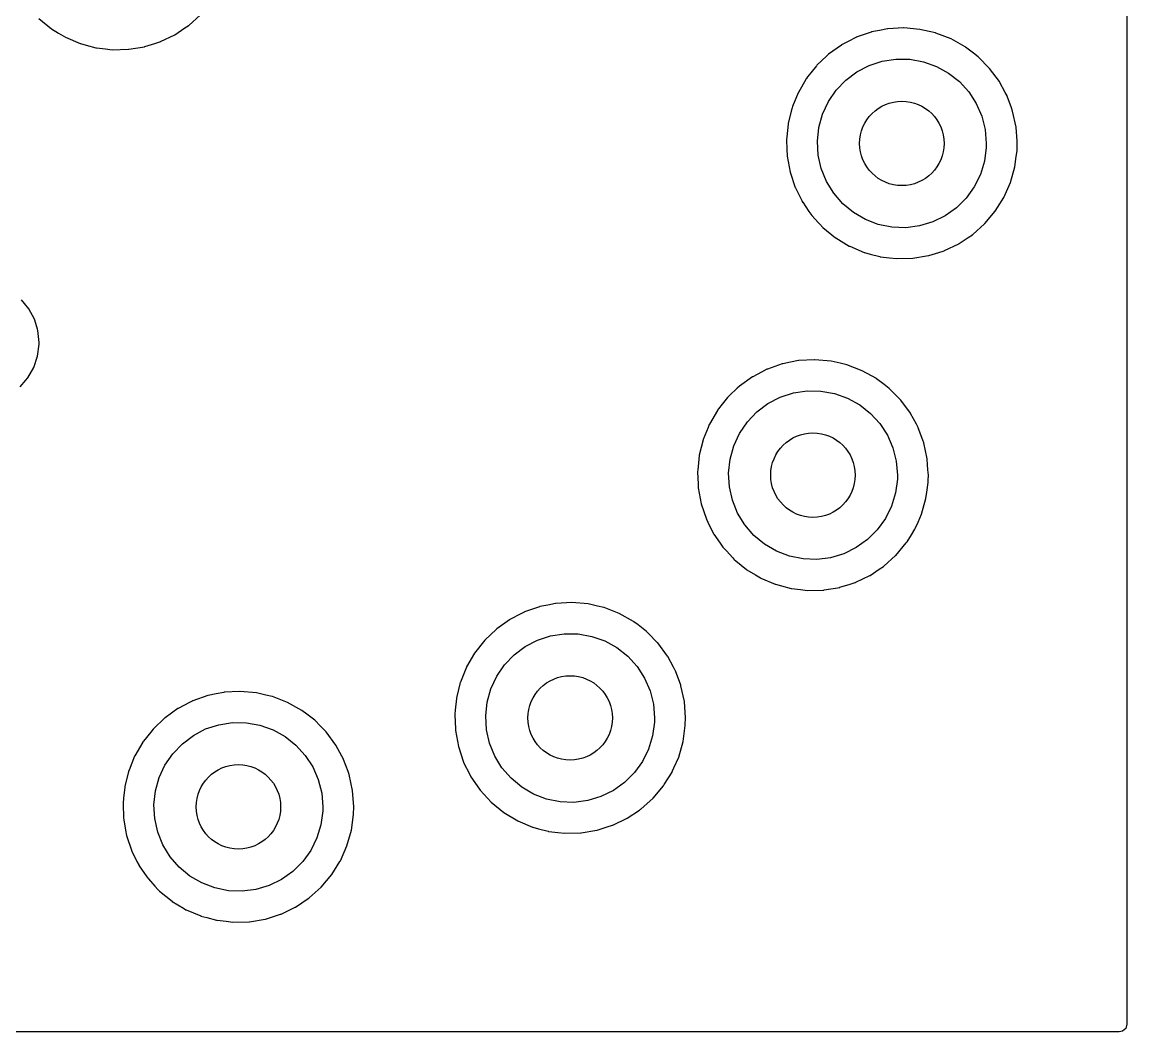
# Model space of a CAD drawing. Extents: x 87 to 209, y -135 to -60.
# Drawn here: x 190.47 to 208.79, y -135.23 to -118.49 of the extents above; entities that cross this region are included whole.
import ezdxf

# ---------------------------------------------------------------- set-up
doc = ezdxf.new("R2010")
doc.units = 0
doc.layers.add('BLACK', color=7, linetype='CONTINUOUS')

msp = doc.modelspace()

# ---------------------------------------------------------------- linework, layer by layer
at = {"layer": 'BLACK', "linetype": 'CONTINUOUS'}
for p, q in [((208.787, -60.1773), (208.787, -135.108)), ((190.746, -118.433), (190.956, -118.604)), ((193.232, -118.548), (193.427, -118.373)), ((190.956, -118.604), (190.96, -118.606)), ((190.96, -118.606), (190.96, -118.606)), ((190.96, -118.606), (191.072, -118.674)), ((191.072, -118.674), (191.187, -118.744)), ((193.004, -118.701), (193.17, -118.59)), ((193.17, -118.59), (193.225, -118.553)), ((193.225, -118.553), (193.229, -118.551)), ((193.225, -118.553), (193.225, -118.553)), ((193.229, -118.551), (193.232, -118.548)), ((193.232, -118.548), (193.232, -118.548)), ((204.547, -118.659), (204.3, -118.745)), ((204.551, -118.657), (204.547, -118.659)), ((204.555, -118.656), (204.551, -118.657)), ((204.685, -118.631), (204.555, -118.656)), ((204.555, -118.656), (204.555, -118.656)), ((204.816, -118.605), (204.685, -118.631)), ((204.821, -118.604), (204.816, -118.605)), ((205.082, -118.59), (204.821, -118.604)), ((204.821, -118.604), (204.821, -118.604)), ((205.086, -118.59), (205.082, -118.59)), ((205.082, -118.59), (205.082, -118.59)), ((205.355, -118.613), (205.086, -118.59)), ((205.509, -118.649), (205.355, -118.613)), ((205.614, -118.673), (205.509, -118.649)), ((205.619, -118.674), (205.614, -118.673)), ((205.614, -118.673), (205.614, -118.673)), ((205.871, -118.772), (205.619, -118.674)), ((191.187, -118.744), (191.191, -118.745)), ((191.191, -118.745), (191.191, -118.745)), ((191.191, -118.745), (191.432, -118.847)), ((191.432, -118.847), (191.432, -118.847)), ((191.432, -118.847), (191.436, -118.849)), ((191.436, -118.849), (191.531, -118.874)), ((191.531, -118.874), (191.693, -118.917)), ((192.503, -118.899), (192.671, -118.846)), ((192.671, -118.846), (192.756, -118.819)), ((192.756, -118.819), (192.76, -118.818)), ((192.756, -118.819), (192.756, -118.819)), ((192.76, -118.818), (192.764, -118.816)), ((192.764, -118.816), (193, -118.703)), ((192.764, -118.816), (192.764, -118.816)), ((193, -118.703), (193.004, -118.701)), ((193, -118.703), (193, -118.703)), ((204.053, -118.874), (203.84, -119.026)), ((204.056, -118.871), (204.053, -118.874)), ((204.053, -118.874), (204.053, -118.874)), ((204.163, -118.816), (204.056, -118.871)), ((204.292, -118.749), (204.163, -118.816)), ((204.296, -118.747), (204.292, -118.749)), ((204.292, -118.749), (204.292, -118.749)), ((204.3, -118.745), (204.296, -118.747)), ((204.3, -118.745), (204.3, -118.745)), ((206.106, -118.904), (205.871, -118.772)), ((191.693, -118.917), (191.693, -118.917)), ((191.693, -118.917), (191.697, -118.918)), ((191.697, -118.918), (191.702, -118.919)), ((191.702, -118.919), (191.702, -118.919)), ((191.702, -118.919), (191.851, -118.936)), ((191.851, -118.936), (191.966, -118.95)), ((191.966, -118.95), (192.236, -118.944)), ((192.236, -118.944), (192.24, -118.943)), ((192.24, -118.943), (192.498, -118.9)), ((192.24, -118.943), (192.24, -118.943)), ((192.498, -118.9), (192.503, -118.899)), ((192.498, -118.9), (192.498, -118.9)), ((203.804, -119.06), (203.648, -119.208)), ((203.836, -119.029), (203.804, -119.06)), ((203.84, -119.026), (203.836, -119.029)), ((203.84, -119.026), (203.84, -119.026)), ((206.11, -118.906), (206.106, -118.904)), ((206.245, -119.009), (206.11, -118.906)), ((206.11, -118.906), (206.11, -118.906)), ((206.321, -119.068), (206.245, -119.009)), ((203.641, -119.215), (203.548, -119.333)), ((203.648, -119.208), (203.641, -119.215)), ((204.31, -119.318), (204.513, -119.212)), ((204.513, -119.212), (204.732, -119.141)), ((204.732, -119.141), (204.958, -119.106)), ((204.958, -119.106), (205.188, -119.109)), ((205.188, -119.109), (205.414, -119.149)), ((205.414, -119.149), (205.63, -119.226)), ((205.63, -119.226), (205.831, -119.337)), ((206.511, -119.26), (206.321, -119.068)), ((203.494, -119.401), (203.473, -119.427)), ((203.548, -119.333), (203.494, -119.401)), ((204.127, -119.456), (204.31, -119.318)), ((205.831, -119.337), (206.011, -119.479)), ((206.672, -119.478), (206.511, -119.26)), ((203.471, -119.431), (203.34, -119.657)), ((203.473, -119.427), (203.471, -119.431)), ((203.471, -119.431), (203.471, -119.431)), ((203.968, -119.622), (204.127, -119.456)), ((206.011, -119.479), (206.165, -119.649)), ((206.674, -119.481), (206.672, -119.478)), ((206.771, -119.661), (206.674, -119.481)), ((206.674, -119.481), (206.674, -119.481)), ((203.336, -119.665), (203.244, -119.891)), ((203.338, -119.661), (203.336, -119.665)), ((203.34, -119.657), (203.338, -119.661)), ((203.34, -119.657), (203.34, -119.657)), ((203.839, -119.811), (203.968, -119.622)), ((206.165, -119.649), (206.29, -119.841)), ((206.8, -119.715), (206.771, -119.661)), ((206.801, -119.72), (206.8, -119.715)), ((206.874, -119.916), (206.801, -119.72)), ((203.222, -119.969), (203.171, -120.174)), ((203.235, -119.916), (203.222, -119.969)), ((203.236, -119.912), (203.235, -119.916)), ((203.235, -119.916), (203.235, -119.916)), ((203.244, -119.891), (203.236, -119.912)), ((203.742, -120.019), (203.839, -119.811)), ((206.29, -119.841), (206.381, -120.052)), ((206.893, -119.969), (206.874, -119.916)), ((206.95, -120.233), (206.893, -119.969)), ((203.681, -120.24), (203.742, -120.019)), ((206.381, -120.052), (206.437, -120.274)), ((203.164, -120.242), (203.144, -120.443)), ((203.171, -120.178), (203.164, -120.242)), ((203.171, -120.174), (203.171, -120.178)), ((203.171, -120.178), (203.171, -120.178)), ((203.656, -120.469), (203.681, -120.24)), ((206.437, -120.274), (206.456, -120.503)), ((206.951, -120.238), (206.95, -120.233)), ((206.966, -120.461), (206.951, -120.238)), ((203.144, -120.443), (203.144, -120.447)), ((203.144, -120.447), (203.15, -120.598)), ((203.67, -120.698), (203.656, -120.469)), ((206.456, -120.503), (206.454, -120.571)), ((206.969, -120.503), (206.966, -120.461)), ((206.966, -120.623), (206.969, -120.503)), ((203.15, -120.598), (203.154, -120.713)), ((203.72, -120.921), (203.67, -120.698)), ((206.454, -120.571), (206.424, -120.799)), ((206.952, -120.722), (206.965, -120.626)), ((206.965, -120.626), (206.966, -120.623)), ((206.965, -120.626), (206.965, -120.626)), ((203.154, -120.713), (203.203, -120.979)), ((206.424, -120.799), (206.358, -121.018)), ((206.856, -121.151), (206.93, -120.891)), ((206.93, -120.891), (206.952, -120.722)), ((203.203, -120.979), (203.288, -121.235)), ((203.806, -121.134), (203.72, -120.921)), ((206.358, -121.018), (206.256, -121.224)), ((203.288, -121.235), (203.29, -121.239)), ((203.29, -121.239), (203.396, -121.45)), ((203.926, -121.33), (203.806, -121.134)), ((206.256, -121.224), (206.122, -121.41)), ((206.747, -121.398), (206.856, -121.151)), ((204.076, -121.503), (203.926, -121.33)), ((206.122, -121.41), (205.96, -121.572)), ((206.641, -121.568), (206.745, -121.402)), ((206.745, -121.402), (206.747, -121.398)), ((206.745, -121.402), (206.745, -121.402)), ((203.396, -121.45), (203.409, -121.477)), ((203.409, -121.477), (203.412, -121.48)), ((203.412, -121.48), (203.516, -121.631)), ((204.253, -121.65), (204.076, -121.503)), ((205.96, -121.572), (205.773, -121.705)), ((206.604, -121.627), (206.641, -121.568)), ((203.516, -121.631), (203.563, -121.699)), ((203.563, -121.699), (203.672, -121.818)), ((204.451, -121.765), (204.253, -121.65)), ((204.665, -121.847), (204.451, -121.765)), ((205.567, -121.806), (205.347, -121.872)), ((205.773, -121.705), (205.567, -121.806)), ((206.43, -121.834), (206.604, -121.627)), ((203.672, -121.818), (203.696, -121.844)), ((203.696, -121.844), (203.746, -121.898)), ((203.746, -121.898), (203.956, -122.068)), ((204.89, -121.893), (204.665, -121.847)), ((205.12, -121.901), (204.89, -121.893)), ((205.347, -121.872), (205.12, -121.901)), ((206.232, -122.012), (206.427, -121.837)), ((206.427, -121.837), (206.43, -121.834)), ((203.956, -122.068), (203.96, -122.071)), ((203.96, -122.071), (203.96, -122.071)), ((203.96, -122.071), (204.184, -122.205)), ((205.764, -122.28), (206, -122.167)), ((206, -122.167), (206.004, -122.165)), ((206, -122.167), (206, -122.167)), ((206.004, -122.165), (206.154, -122.065)), ((206.154, -122.065), (206.225, -122.017)), ((206.225, -122.017), (206.229, -122.015)), ((206.225, -122.017), (206.225, -122.017)), ((206.229, -122.015), (206.232, -122.012)), ((206.232, -122.012), (206.232, -122.012)), ((204.184, -122.205), (204.187, -122.208)), ((204.187, -122.208), (204.191, -122.209)), ((204.191, -122.209), (204.191, -122.209)), ((204.191, -122.209), (204.432, -122.311)), ((204.432, -122.311), (204.432, -122.311)), ((204.432, -122.311), (204.436, -122.313)), ((204.436, -122.313), (204.532, -122.339)), ((204.532, -122.339), (204.693, -122.381)), ((205.503, -122.363), (205.671, -122.31)), ((205.671, -122.31), (205.756, -122.283)), ((205.756, -122.283), (205.76, -122.282)), ((205.756, -122.283), (205.756, -122.283)), ((205.76, -122.282), (205.764, -122.28)), ((205.764, -122.28), (205.764, -122.28)), ((204.693, -122.381), (204.693, -122.381)), ((204.693, -122.381), (204.697, -122.382)), ((204.697, -122.382), (204.702, -122.383)), ((204.702, -122.383), (204.702, -122.383)), ((204.702, -122.383), (204.851, -122.4)), ((204.851, -122.4), (204.966, -122.414)), ((204.966, -122.414), (205.236, -122.408)), ((205.236, -122.408), (205.24, -122.407)), ((205.24, -122.407), (205.498, -122.364)), ((205.24, -122.407), (205.24, -122.407)), ((205.498, -122.364), (205.503, -122.363)), ((205.498, -122.364), (205.498, -122.364)), ((190.512, -123.158), (190.461, -123.096)), ((190.582, -123.244), (190.512, -123.158)), ((190.675, -123.419), (190.582, -123.244)), ((190.696, -123.488), (190.675, -123.419)), ((190.724, -123.582), (190.696, -123.488)), ((190.732, -123.608), (190.724, -123.582)), ((190.751, -123.805), (190.732, -123.608)), ((190.751, -123.833), (190.751, -123.805)), ((190.726, -124.029), (190.751, -123.833)), ((190.664, -124.217), (190.726, -124.029)), ((203.073, -124.159), (202.827, -124.245)), ((203.077, -124.157), (203.073, -124.159)), ((203.082, -124.156), (203.077, -124.157)), ((203.211, -124.131), (203.082, -124.156)), ((203.082, -124.156), (203.082, -124.156)), ((203.342, -124.105), (203.211, -124.131)), ((203.347, -124.104), (203.342, -124.105)), ((203.608, -124.09), (203.347, -124.104)), ((203.347, -124.104), (203.347, -124.104)), ((203.612, -124.09), (203.608, -124.09)), ((203.608, -124.09), (203.608, -124.09)), ((203.882, -124.113), (203.612, -124.09)), ((204.035, -124.149), (203.882, -124.113)), ((204.141, -124.173), (204.035, -124.149)), ((204.145, -124.174), (204.141, -124.173)), ((204.141, -124.173), (204.141, -124.173)), ((204.397, -124.272), (204.145, -124.174)), ((190.566, -124.389), (190.664, -124.217)), ((202.583, -124.371), (202.579, -124.374)), ((202.729, -124.295), (202.583, -124.371)), ((202.818, -124.249), (202.729, -124.295)), ((202.822, -124.247), (202.818, -124.249)), ((202.818, -124.249), (202.818, -124.249)), ((202.827, -124.245), (202.822, -124.247)), ((202.827, -124.245), (202.827, -124.245)), ((204.633, -124.404), (204.397, -124.272)), ((190.437, -124.539), (190.533, -124.427)), ((190.533, -124.427), (190.562, -124.394)), ((190.562, -124.394), (190.566, -124.389)), ((190.562, -124.394), (190.562, -124.394)), ((202.363, -124.529), (202.326, -124.563)), ((202.366, -124.526), (202.363, -124.529)), ((202.579, -124.374), (202.366, -124.526)), ((202.366, -124.526), (202.366, -124.526)), ((202.579, -124.374), (202.579, -124.374)), ((204.636, -124.406), (204.633, -124.404)), ((204.763, -124.503), (204.636, -124.406)), ((204.636, -124.406), (204.636, -124.406)), ((204.848, -124.568), (204.763, -124.503)), ((202.167, -124.715), (202.078, -124.828)), ((202.199, -124.685), (202.167, -124.715)), ((202.326, -124.563), (202.199, -124.685)), ((202.836, -124.818), (203.04, -124.712)), ((203.04, -124.712), (203.258, -124.641)), ((203.258, -124.641), (203.485, -124.606)), ((203.485, -124.606), (203.714, -124.609)), ((203.714, -124.609), (203.94, -124.649)), ((203.94, -124.649), (204.156, -124.726)), ((204.156, -124.726), (204.357, -124.837)), ((204.918, -124.639), (204.848, -124.568)), ((205.034, -124.757), (204.918, -124.639)), ((202.017, -124.905), (202, -124.927)), ((202.078, -124.828), (202.017, -124.905)), ((202.653, -124.956), (202.836, -124.818)), ((204.357, -124.837), (204.537, -124.979)), ((205.037, -124.76), (205.034, -124.757)), ((205.198, -124.978), (205.037, -124.76)), ((201.998, -124.931), (201.866, -125.157)), ((202, -124.927), (201.998, -124.931)), ((201.998, -124.931), (201.998, -124.931)), ((202.494, -125.122), (202.653, -124.956)), ((204.537, -124.979), (204.691, -125.149)), ((205.2, -124.981), (205.198, -124.978)), ((205.297, -125.161), (205.2, -124.981)), ((205.2, -124.981), (205.2, -124.981)), ((201.844, -125.211), (201.763, -125.412)), ((201.862, -125.165), (201.844, -125.211)), ((201.864, -125.161), (201.862, -125.165)), ((201.866, -125.157), (201.864, -125.161)), ((201.866, -125.157), (201.866, -125.157)), ((202.365, -125.311), (202.494, -125.122)), ((204.691, -125.149), (204.816, -125.341)), ((205.326, -125.215), (205.297, -125.161)), ((205.328, -125.22), (205.326, -125.215)), ((205.402, -125.422), (205.328, -125.22)), ((201.761, -125.416), (201.698, -125.67)), ((201.763, -125.412), (201.761, -125.416)), ((201.761, -125.416), (201.761, -125.416)), ((202.268, -125.519), (202.365, -125.311)), ((204.816, -125.341), (204.908, -125.552)), ((205.42, -125.469), (205.402, -125.422)), ((205.477, -125.733), (205.42, -125.469)), ((202.207, -125.74), (202.268, -125.519)), ((204.908, -125.552), (204.963, -125.774)), ((201.697, -125.678), (201.672, -125.92)), ((201.698, -125.67), (201.697, -125.674)), ((201.697, -125.674), (201.697, -125.678)), ((201.697, -125.678), (201.697, -125.678)), ((202.183, -125.969), (202.207, -125.74)), ((204.963, -125.774), (204.982, -126.003)), ((205.477, -125.738), (205.477, -125.733)), ((205.489, -125.916), (205.477, -125.738)), ((201.672, -125.92), (201.67, -125.943)), ((201.67, -125.943), (201.67, -125.947)), ((201.67, -125.947), (201.678, -126.154)), ((202.196, -126.198), (202.183, -125.969)), ((204.982, -126.003), (204.981, -126.071)), ((205.496, -126.003), (205.489, -125.916)), ((205.493, -126.085), (205.496, -126.006)), ((205.496, -126.006), (205.496, -126.003)), ((205.496, -126.006), (205.496, -126.006)), ((201.678, -126.154), (201.68, -126.213)), ((202.246, -126.421), (202.196, -126.198)), ((204.981, -126.071), (204.951, -126.299)), ((205.47, -126.285), (205.491, -126.126)), ((205.491, -126.126), (205.492, -126.123)), ((205.491, -126.126), (205.491, -126.126)), ((205.492, -126.123), (205.493, -126.085)), ((201.68, -126.213), (201.729, -126.479)), ((204.951, -126.299), (204.884, -126.518)), ((205.456, -126.391), (205.47, -126.285)), ((201.729, -126.479), (201.815, -126.735)), ((202.333, -126.634), (202.246, -126.421)), ((204.884, -126.518), (204.782, -126.724)), ((205.383, -126.651), (205.456, -126.391)), ((201.815, -126.735), (201.838, -126.782)), ((202.453, -126.83), (202.333, -126.634)), ((204.782, -126.724), (204.648, -126.91)), ((205.325, -126.781), (205.383, -126.651)), ((201.838, -126.782), (201.93, -126.967)), ((202.603, -127.003), (202.453, -126.83)), ((204.648, -126.91), (204.486, -127.072)), ((205.214, -126.993), (205.273, -126.898)), ((205.273, -126.898), (205.282, -126.879)), ((205.282, -126.879), (205.325, -126.781)), ((201.93, -126.967), (201.935, -126.977)), ((201.935, -126.977), (201.938, -126.98)), ((201.938, -126.98), (202.042, -127.131)), ((202.779, -127.15), (202.603, -127.003)), ((204.486, -127.072), (204.299, -127.205)), ((205.13, -127.127), (205.143, -127.107)), ((205.143, -127.107), (205.214, -126.993)), ((202.042, -127.131), (202.089, -127.199)), ((202.089, -127.199), (202.146, -127.261)), ((202.146, -127.261), (202.251, -127.374)), ((202.977, -127.265), (202.779, -127.15)), ((203.192, -127.347), (202.977, -127.265)), ((204.299, -127.205), (204.093, -127.306)), ((204.956, -127.334), (205.13, -127.127)), ((202.251, -127.374), (202.272, -127.398)), ((202.272, -127.398), (202.276, -127.4)), ((202.276, -127.4), (202.276, -127.4)), ((202.276, -127.4), (202.304, -127.423)), ((202.304, -127.423), (202.482, -127.568)), ((203.417, -127.393), (203.192, -127.347)), ((203.646, -127.401), (203.417, -127.393)), ((203.873, -127.372), (203.646, -127.401)), ((204.093, -127.306), (203.873, -127.372)), ((204.758, -127.512), (204.953, -127.337)), ((204.953, -127.337), (204.956, -127.334)), ((202.482, -127.568), (202.486, -127.571)), ((202.486, -127.571), (202.486, -127.571)), ((202.486, -127.571), (202.63, -127.657)), ((202.63, -127.657), (202.714, -127.708)), ((204.291, -127.78), (204.526, -127.667)), ((204.526, -127.667), (204.53, -127.665)), ((204.526, -127.667), (204.526, -127.667)), ((204.53, -127.665), (204.679, -127.565)), ((204.679, -127.565), (204.751, -127.517)), ((204.751, -127.517), (204.755, -127.515)), ((204.751, -127.517), (204.751, -127.517)), ((204.755, -127.515), (204.758, -127.512)), ((204.758, -127.512), (204.758, -127.512)), ((202.714, -127.708), (202.718, -127.709)), ((202.718, -127.709), (202.718, -127.709)), ((202.718, -127.709), (202.958, -127.811)), ((202.958, -127.811), (202.958, -127.811)), ((202.958, -127.811), (202.963, -127.813)), ((202.963, -127.813), (203.059, -127.839)), ((203.059, -127.839), (203.219, -127.881)), ((204.029, -127.863), (204.197, -127.81)), ((204.197, -127.81), (204.282, -127.783)), ((204.282, -127.783), (204.287, -127.782)), ((204.282, -127.783), (204.282, -127.783)), ((204.287, -127.782), (204.291, -127.78)), ((204.291, -127.78), (204.291, -127.78)), ((203.219, -127.881), (203.219, -127.881)), ((203.219, -127.881), (203.224, -127.882)), ((203.224, -127.882), (203.228, -127.883)), ((203.228, -127.883), (203.228, -127.883)), ((203.228, -127.883), (203.377, -127.9)), ((203.377, -127.9), (203.492, -127.914)), ((203.492, -127.914), (203.762, -127.908)), ((203.762, -127.908), (203.767, -127.907)), ((203.767, -127.907), (204.025, -127.864)), ((203.767, -127.907), (203.767, -127.907)), ((204.025, -127.864), (204.029, -127.863)), ((204.025, -127.864), (204.025, -127.864)), ((199.047, -128.185), (198.8, -128.272)), ((199.051, -128.184), (199.047, -128.185)), ((199.055, -128.183), (199.051, -128.184)), ((199.185, -128.157), (199.055, -128.183)), ((199.055, -128.183), (199.055, -128.183)), ((199.316, -128.131), (199.185, -128.157)), ((199.321, -128.131), (199.316, -128.131)), ((199.582, -128.116), (199.321, -128.131)), ((199.321, -128.131), (199.321, -128.131)), ((199.586, -128.116), (199.582, -128.116)), ((199.582, -128.116), (199.582, -128.116)), ((199.855, -128.139), (199.586, -128.116)), ((200.009, -128.175), (199.855, -128.139)), ((200.114, -128.199), (200.009, -128.175)), ((200.119, -128.2), (200.114, -128.199)), ((200.114, -128.199), (200.114, -128.199)), ((200.371, -128.298), (200.119, -128.2)), ((198.553, -128.4), (198.34, -128.552)), ((198.556, -128.398), (198.553, -128.4)), ((198.553, -128.4), (198.553, -128.4)), ((198.748, -128.298), (198.556, -128.398)), ((198.792, -128.275), (198.748, -128.298)), ((198.796, -128.273), (198.792, -128.275)), ((198.792, -128.275), (198.792, -128.275)), ((198.8, -128.272), (198.796, -128.273)), ((198.8, -128.272), (198.8, -128.272)), ((200.606, -128.43), (200.371, -128.298)), ((198.336, -128.555), (198.141, -128.741)), ((198.34, -128.552), (198.336, -128.555)), ((198.34, -128.552), (198.34, -128.552)), ((200.61, -128.433), (200.606, -128.43)), ((200.682, -128.487), (200.61, -128.433)), ((200.61, -128.433), (200.61, -128.433)), ((200.821, -128.594), (200.682, -128.487)), ((198.141, -128.741), (197.973, -128.954)), ((198.81, -128.844), (199.013, -128.738)), ((199.013, -128.738), (199.232, -128.667)), ((199.232, -128.667), (199.458, -128.632)), ((199.458, -128.632), (199.688, -128.635)), ((199.688, -128.635), (199.914, -128.676)), ((199.914, -128.676), (200.13, -128.752)), ((200.13, -128.752), (200.331, -128.863)), ((200.852, -128.625), (200.821, -128.594)), ((201.006, -128.782), (200.852, -128.625)), ((198.627, -128.982), (198.81, -128.844)), ((200.331, -128.863), (200.511, -129.005)), ((201.011, -128.786), (201.006, -128.782)), ((201.172, -129.004), (201.011, -128.786)), ((197.971, -128.957), (197.84, -129.183)), ((197.973, -128.954), (197.971, -128.957)), ((197.971, -128.957), (197.971, -128.957)), ((198.468, -129.148), (198.627, -128.982)), ((200.511, -129.005), (200.665, -129.175)), ((201.174, -129.008), (201.172, -129.004)), ((201.271, -129.187), (201.174, -129.008)), ((201.174, -129.008), (201.174, -129.008)), ((197.838, -129.187), (197.736, -129.438)), ((197.84, -129.183), (197.838, -129.187)), ((197.84, -129.183), (197.84, -129.183)), ((198.339, -129.338), (198.468, -129.148)), ((200.665, -129.175), (200.79, -129.368)), ((201.3, -129.242), (201.271, -129.187)), ((201.301, -129.246), (201.3, -129.242)), ((201.389, -129.485), (201.301, -129.246)), ((197.735, -129.442), (197.678, -129.674)), ((197.736, -129.438), (197.735, -129.442)), ((197.735, -129.442), (197.735, -129.442)), ((198.242, -129.546), (198.339, -129.338)), ((200.79, -129.368), (200.881, -129.578)), ((201.393, -129.495), (201.389, -129.485)), ((201.45, -129.759), (201.393, -129.495)), ((193.547, -129.659), (193.3, -129.745)), ((193.551, -129.657), (193.547, -129.659)), ((193.555, -129.656), (193.551, -129.657)), ((193.685, -129.631), (193.555, -129.656)), ((193.555, -129.656), (193.555, -129.656)), ((193.816, -129.605), (193.685, -129.631)), ((193.821, -129.604), (193.816, -129.605)), ((194.082, -129.59), (193.821, -129.604)), ((193.821, -129.604), (193.821, -129.604)), ((194.086, -129.59), (194.082, -129.59)), ((194.082, -129.59), (194.082, -129.59)), ((194.355, -129.613), (194.086, -129.59)), ((194.509, -129.649), (194.355, -129.613)), ((194.614, -129.673), (194.509, -129.649)), ((194.619, -129.674), (194.614, -129.673)), ((194.614, -129.673), (194.614, -129.673)), ((194.871, -129.772), (194.619, -129.674)), ((197.678, -129.674), (197.671, -129.7)), ((198.181, -129.767), (198.242, -129.546)), ((200.881, -129.578), (200.937, -129.8)), ((193.244, -129.774), (193.056, -129.871)), ((193.292, -129.749), (193.244, -129.774)), ((193.296, -129.747), (193.292, -129.749)), ((193.292, -129.749), (193.292, -129.749)), ((193.3, -129.745), (193.296, -129.747)), ((193.3, -129.745), (193.3, -129.745)), ((195.106, -129.904), (194.871, -129.772)), ((197.671, -129.705), (197.65, -129.901)), ((197.671, -129.7), (197.671, -129.705)), ((197.671, -129.705), (197.671, -129.705)), ((198.156, -129.995), (198.181, -129.767)), ((200.937, -129.8), (200.956, -130.029)), ((201.469, -130.029), (201.45, -129.759)), ((192.836, -130.029), (192.641, -130.215)), ((192.84, -130.026), (192.836, -130.029)), ((193.053, -129.874), (192.84, -130.026)), ((192.84, -130.026), (192.84, -130.026)), ((193.056, -129.871), (193.053, -129.874)), ((193.053, -129.874), (193.053, -129.874)), ((195.11, -129.906), (195.106, -129.904)), ((195.192, -129.969), (195.11, -129.906)), ((195.11, -129.906), (195.11, -129.906)), ((195.321, -130.068), (195.192, -129.969)), ((197.65, -129.901), (197.644, -129.969)), ((197.644, -129.969), (197.644, -129.98)), ((197.644, -129.98), (197.653, -130.212)), ((198.17, -130.224), (198.156, -129.995)), ((200.956, -130.029), (200.954, -130.097)), ((201.466, -130.149), (201.469, -130.029)), ((192.641, -130.215), (192.602, -130.264)), ((193.31, -130.318), (193.513, -130.212)), ((193.513, -130.212), (193.732, -130.141)), ((193.732, -130.141), (193.958, -130.106)), ((193.958, -130.106), (194.188, -130.109)), ((194.188, -130.109), (194.414, -130.149)), ((194.414, -130.149), (194.63, -130.226)), ((194.63, -130.226), (194.831, -130.337)), ((195.418, -130.166), (195.321, -130.068)), ((195.49, -130.239), (195.418, -130.166)), ((197.653, -130.212), (197.654, -130.239)), ((198.22, -130.448), (198.17, -130.224)), ((200.954, -130.097), (200.924, -130.325)), ((201.453, -130.243), (201.465, -130.152)), ((201.465, -130.152), (201.466, -130.149)), ((201.465, -130.152), (201.465, -130.152)), ((192.485, -130.413), (192.473, -130.427)), ((192.602, -130.264), (192.485, -130.413)), ((193.127, -130.456), (193.31, -130.318)), ((194.831, -130.337), (195.011, -130.479)), ((195.511, -130.26), (195.49, -130.239)), ((195.672, -130.478), (195.511, -130.26)), ((197.654, -130.239), (197.703, -130.505)), ((200.924, -130.325), (200.858, -130.544)), ((201.356, -130.677), (201.43, -130.417)), ((201.43, -130.417), (201.453, -130.243)), ((192.471, -130.431), (192.34, -130.657)), ((192.473, -130.427), (192.471, -130.431)), ((192.471, -130.431), (192.471, -130.431)), ((192.968, -130.622), (193.127, -130.456)), ((195.011, -130.479), (195.165, -130.649)), ((195.674, -130.481), (195.672, -130.478)), ((195.773, -130.665), (195.674, -130.481)), ((195.674, -130.481), (195.674, -130.481)), ((197.703, -130.505), (197.788, -130.761)), ((198.306, -130.66), (198.22, -130.448)), ((200.858, -130.544), (200.756, -130.75)), ((192.336, -130.665), (192.243, -130.895)), ((192.338, -130.661), (192.336, -130.665)), ((192.34, -130.657), (192.338, -130.661)), ((192.34, -130.657), (192.34, -130.657)), ((192.839, -130.811), (192.968, -130.622)), ((195.165, -130.649), (195.29, -130.841)), ((195.8, -130.715), (195.773, -130.665)), ((195.801, -130.72), (195.8, -130.715)), ((195.874, -130.916), (195.801, -130.72)), ((197.788, -130.761), (197.79, -130.765)), ((197.79, -130.765), (197.892, -130.969)), ((198.426, -130.856), (198.306, -130.66)), ((200.756, -130.75), (200.622, -130.936)), ((201.276, -130.858), (201.356, -130.677)), ((192.235, -130.916), (192.173, -131.165)), ((192.236, -130.912), (192.235, -130.916)), ((192.235, -130.916), (192.235, -130.916)), ((192.243, -130.895), (192.236, -130.912)), ((192.742, -131.019), (192.839, -130.811)), ((195.29, -130.841), (195.381, -131.052)), ((195.893, -130.969), (195.874, -130.916)), ((198.576, -131.029), (198.426, -130.856)), ((200.622, -130.936), (200.46, -131.098)), ((201.116, -131.135), (201.245, -130.928)), ((201.245, -130.928), (201.247, -130.924)), ((201.245, -130.928), (201.245, -130.928)), ((201.247, -130.924), (201.254, -130.907)), ((201.254, -130.907), (201.276, -130.858)), ((192.681, -131.24), (192.742, -131.019)), ((195.381, -131.052), (195.437, -131.274)), ((195.95, -131.233), (195.893, -130.969)), ((197.892, -130.969), (197.909, -131.003)), ((197.909, -131.003), (197.912, -131.007)), ((197.912, -131.007), (198.016, -131.157)), ((198.753, -131.176), (198.576, -131.029)), ((200.46, -131.098), (200.273, -131.232)), ((201.104, -131.154), (201.116, -131.135)), ((192.171, -131.178), (192.152, -131.357)), ((192.173, -131.165), (192.171, -131.174)), ((192.171, -131.174), (192.171, -131.178)), ((192.171, -131.178), (192.171, -131.178)), ((192.656, -131.469), (192.681, -131.24)), ((195.437, -131.274), (195.456, -131.503)), ((195.969, -131.503), (195.95, -131.233)), ((198.016, -131.157), (198.063, -131.225)), ((198.063, -131.225), (198.246, -131.424)), ((198.951, -131.292), (198.753, -131.176)), ((199.165, -131.373), (198.951, -131.292)), ((200.273, -131.232), (200.067, -131.333)), ((200.93, -131.361), (201.104, -131.154)), ((192.152, -131.357), (192.144, -131.443)), ((192.144, -131.443), (192.144, -131.447)), ((192.144, -131.447), (192.153, -131.693)), ((192.67, -131.698), (192.656, -131.469)), ((195.456, -131.503), (195.454, -131.571)), ((195.966, -131.62), (195.969, -131.506)), ((195.969, -131.506), (195.969, -131.503)), ((195.969, -131.506), (195.969, -131.506)), ((198.246, -131.424), (198.456, -131.595)), ((199.39, -131.419), (199.165, -131.373)), ((199.62, -131.428), (199.39, -131.419)), ((199.847, -131.398), (199.62, -131.428)), ((200.067, -131.333), (199.847, -131.398)), ((200.732, -131.538), (200.927, -131.364)), ((200.927, -131.364), (200.93, -131.361)), ((192.153, -131.693), (192.154, -131.713)), ((192.72, -131.921), (192.67, -131.698)), ((195.454, -131.571), (195.424, -131.799)), ((195.941, -131.809), (195.965, -131.626)), ((195.965, -131.626), (195.966, -131.623)), ((195.965, -131.626), (195.965, -131.626)), ((195.966, -131.623), (195.966, -131.62)), ((198.456, -131.595), (198.687, -131.734)), ((200.264, -131.806), (200.5, -131.693)), ((200.5, -131.693), (200.504, -131.691)), ((200.5, -131.693), (200.5, -131.693)), ((200.504, -131.691), (200.706, -131.556)), ((200.706, -131.556), (200.725, -131.543)), ((200.725, -131.543), (200.729, -131.541)), ((200.725, -131.543), (200.725, -131.543)), ((200.729, -131.541), (200.732, -131.538)), ((200.732, -131.538), (200.732, -131.538)), ((192.154, -131.713), (192.155, -131.717)), ((192.155, -131.717), (192.187, -131.89)), ((195.424, -131.799), (195.358, -132.018)), ((195.93, -131.891), (195.941, -131.809)), ((198.687, -131.734), (198.691, -131.736)), ((198.691, -131.736), (198.691, -131.736)), ((198.691, -131.736), (198.932, -131.838)), ((198.932, -131.838), (198.932, -131.838)), ((198.932, -131.838), (198.936, -131.839)), ((198.936, -131.839), (199.032, -131.865)), ((199.032, -131.865), (199.193, -131.907)), ((200.003, -131.89), (200.171, -131.836)), ((200.171, -131.836), (200.256, -131.809)), ((200.256, -131.809), (200.26, -131.808)), ((200.256, -131.809), (200.256, -131.809)), ((200.26, -131.808), (200.264, -131.806)), ((200.264, -131.806), (200.264, -131.806)), ((192.187, -131.89), (192.203, -131.979)), ((192.203, -131.979), (192.288, -132.235)), ((192.806, -132.134), (192.72, -131.921)), ((195.358, -132.018), (195.256, -132.224)), ((195.856, -132.151), (195.93, -131.891)), ((199.193, -131.907), (199.193, -131.907)), ((199.193, -131.907), (199.197, -131.909)), ((199.197, -131.909), (199.202, -131.909)), ((199.202, -131.909), (199.202, -131.909)), ((199.202, -131.909), (199.351, -131.927)), ((199.351, -131.927), (199.466, -131.94)), ((199.466, -131.94), (199.736, -131.934)), ((199.736, -131.934), (199.74, -131.933)), ((199.74, -131.933), (199.998, -131.89)), ((199.74, -131.933), (199.74, -131.933)), ((199.998, -131.89), (199.998, -131.89)), ((199.998, -131.89), (200.003, -131.89)), ((192.288, -132.235), (192.29, -132.239)), ((192.29, -132.239), (192.375, -132.409)), ((192.926, -132.33), (192.806, -132.134)), ((195.256, -132.224), (195.122, -132.41)), ((195.747, -132.398), (195.856, -132.151)), ((192.375, -132.409), (192.409, -132.477)), ((193.076, -132.503), (192.926, -132.33)), ((195.122, -132.41), (194.96, -132.572)), ((195.604, -132.627), (195.74, -132.409)), ((195.74, -132.409), (195.745, -132.402)), ((195.745, -132.402), (195.747, -132.398)), ((195.745, -132.402), (195.745, -132.402)), ((192.409, -132.477), (192.412, -132.48)), ((192.412, -132.48), (192.539, -132.664)), ((193.253, -132.65), (193.076, -132.503)), ((194.96, -132.572), (194.773, -132.705)), ((192.539, -132.664), (192.563, -132.699)), ((192.563, -132.699), (192.672, -132.818)), ((193.451, -132.765), (193.253, -132.65)), ((193.665, -132.847), (193.451, -132.765)), ((194.773, -132.705), (194.567, -132.806)), ((195.43, -132.834), (195.604, -132.627)), ((192.672, -132.818), (192.728, -132.878)), ((192.728, -132.878), (192.746, -132.898)), ((192.746, -132.898), (192.956, -133.068)), ((193.89, -132.893), (193.665, -132.847)), ((194.12, -132.901), (193.89, -132.893)), ((194.347, -132.872), (194.12, -132.901)), ((194.567, -132.806), (194.347, -132.872)), ((195.232, -133.012), (195.427, -132.837)), ((195.427, -132.837), (195.43, -132.834)), ((192.956, -133.068), (192.96, -133.071)), ((192.96, -133.071), (192.96, -133.071)), ((192.96, -133.071), (193.145, -133.182)), ((195.004, -133.165), (195.213, -133.025)), ((195.213, -133.025), (195.225, -133.017)), ((195.225, -133.017), (195.229, -133.015)), ((195.225, -133.017), (195.225, -133.017)), ((195.229, -133.015), (195.232, -133.012)), ((195.232, -133.012), (195.232, -133.012)), ((193.145, -133.182), (193.187, -133.208)), ((193.187, -133.208), (193.191, -133.209)), ((193.191, -133.209), (193.191, -133.209)), ((193.191, -133.209), (193.432, -133.311)), ((193.432, -133.311), (193.432, -133.311)), ((193.432, -133.311), (193.436, -133.313)), ((193.436, -133.313), (193.532, -133.339)), ((193.532, -133.339), (193.693, -133.381)), ((194.503, -133.363), (194.671, -133.31)), ((194.671, -133.31), (194.756, -133.283)), ((194.756, -133.283), (194.76, -133.282)), ((194.756, -133.283), (194.756, -133.283)), ((194.76, -133.282), (194.764, -133.28)), ((194.764, -133.28), (195, -133.167)), ((194.764, -133.28), (194.764, -133.28)), ((195, -133.167), (195.004, -133.165)), ((195, -133.167), (195, -133.167)), ((193.693, -133.381), (193.693, -133.381)), ((193.693, -133.381), (193.697, -133.382)), ((193.697, -133.382), (193.702, -133.383)), ((193.702, -133.383), (193.702, -133.383)), ((193.702, -133.383), (193.851, -133.4)), ((193.851, -133.4), (193.966, -133.414)), ((193.966, -133.414), (194.236, -133.408)), ((194.236, -133.408), (194.24, -133.407)), ((194.24, -133.407), (194.498, -133.364)), ((194.24, -133.407), (194.24, -133.407)), ((194.498, -133.364), (194.503, -133.363)), ((194.498, -133.364), (194.498, -133.364)), ((208.767, -135.176), (208.714, -135.223)), ((208.787, -135.108), (208.767, -135.176)), ((208.661, -135.234), (139.285, -135.234)), ((208.714, -135.223), (208.661, -135.234))]:
    msp.add_line(p, q, dxfattribs=at)
at = {"layer": 'BLACK'}
for centre in [(205.056, -120.503), (203.582, -126.003), (199.556, -130.029), (194.056, -131.503)]:
    msp.add_circle(centre, 0.7, dxfattribs=at)

doc.saveas('drawing.dxf')
